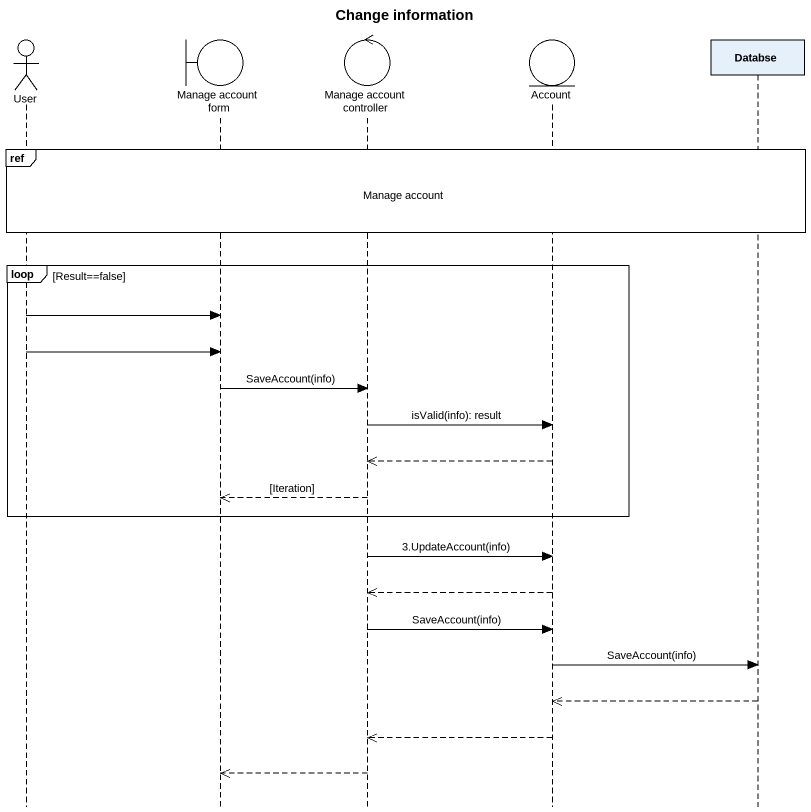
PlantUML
@startuml
title Change information
hide footbox
actor User
boundary "Manage account form" as Manage_account_form
control "Manage account controller" as Manage_account_controller
entity Account
participant Databse

ref over User, Manage_account_form, Manage_account_controller, Account, Databse : Manage account
loop Result==false
  User -> Manage_account_form
  User -> Manage_account_form
  Manage_account_form -> Manage_account_controller : SaveAccount(info)
  Manage_account_controller -> Account : isValid(info): result
  Account -->> Manage_account_controller
  Manage_account_controller -->> Manage_account_form : [Iteration]
end
Manage_account_controller -> Account : 3.UpdateAccount(info)
Account -->> Manage_account_controller
Manage_account_controller -> Account : SaveAccount(info)
Account -> Databse : SaveAccount(info)
Databse -->> Account
Account -->> Manage_account_controller
Manage_account_controller -->> Manage_account_form
@enduml
